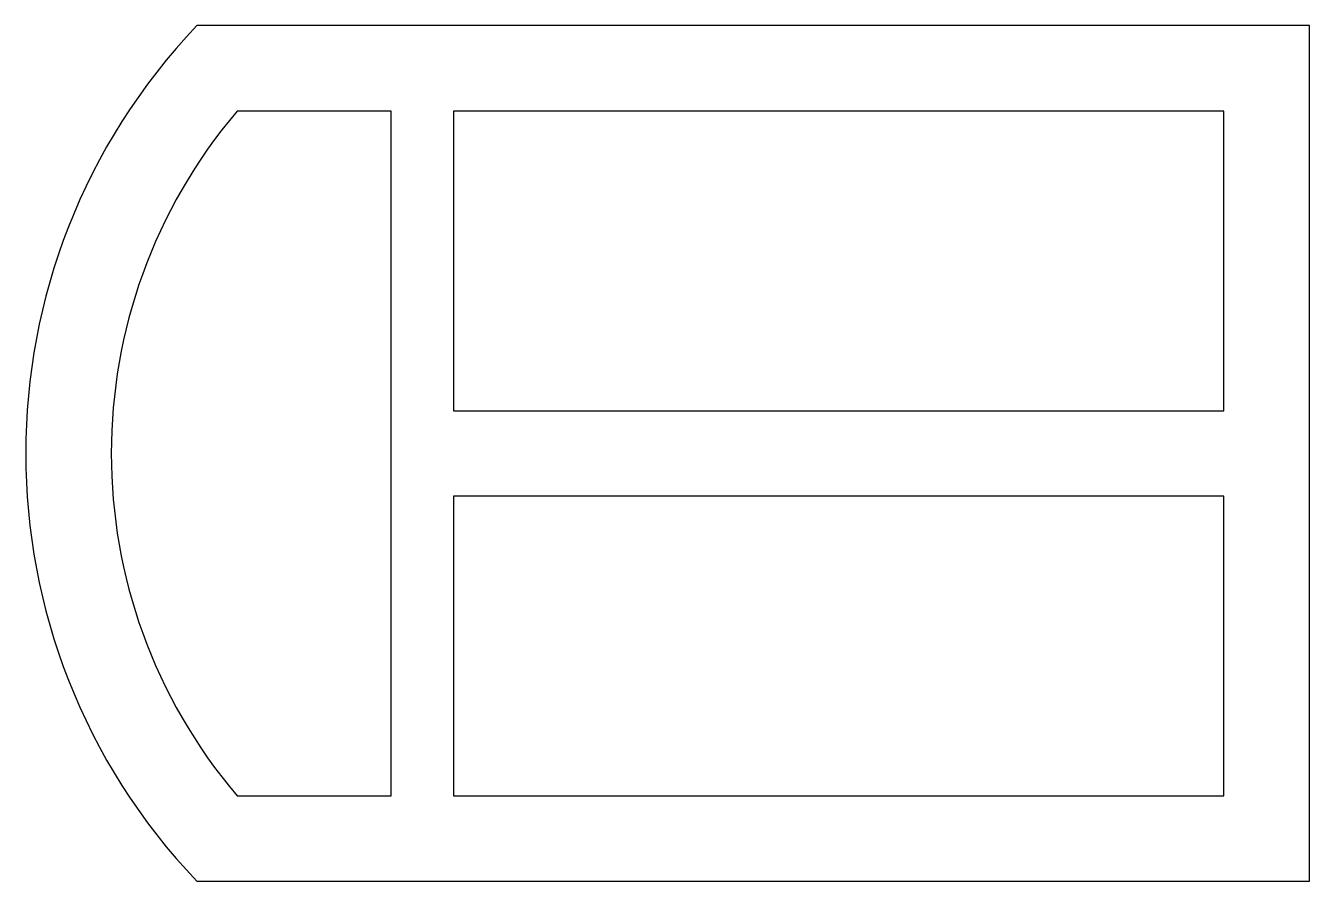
# Model space of a CAD drawing. Extents: x 658 to 808, y 507 to 607.
import ezdxf

# ---------------------------------------------------------------- set-up
doc = ezdxf.new("R2010")
doc.units = 0
doc.layers.get('0').update_dxf_attribs({"linetype": 'CONTINUOUS'})

msp = doc.modelspace()

# ---------------------------------------------------------------- linework, layer by layer
for points in [[(807.68, 606.69), (677.68, 606.69, 0.4), (677.68, 506.69), (807.68, 506.69)], [(682.38, 516.69), (700.38, 516.69), (700.38, 596.69), (682.38, 596.69, 0.3675)]]:
    msp.add_lwpolyline(points, format="xyb", close=True)
for points in [[(707.68, 561.69), (797.68, 561.69), (797.68, 596.69), (707.68, 596.69)], [(797.68, 551.69), (707.68, 551.69), (707.68, 516.69), (797.68, 516.69)]]:
    msp.add_lwpolyline(points, close=True)

doc.saveas('drawing.dxf')
